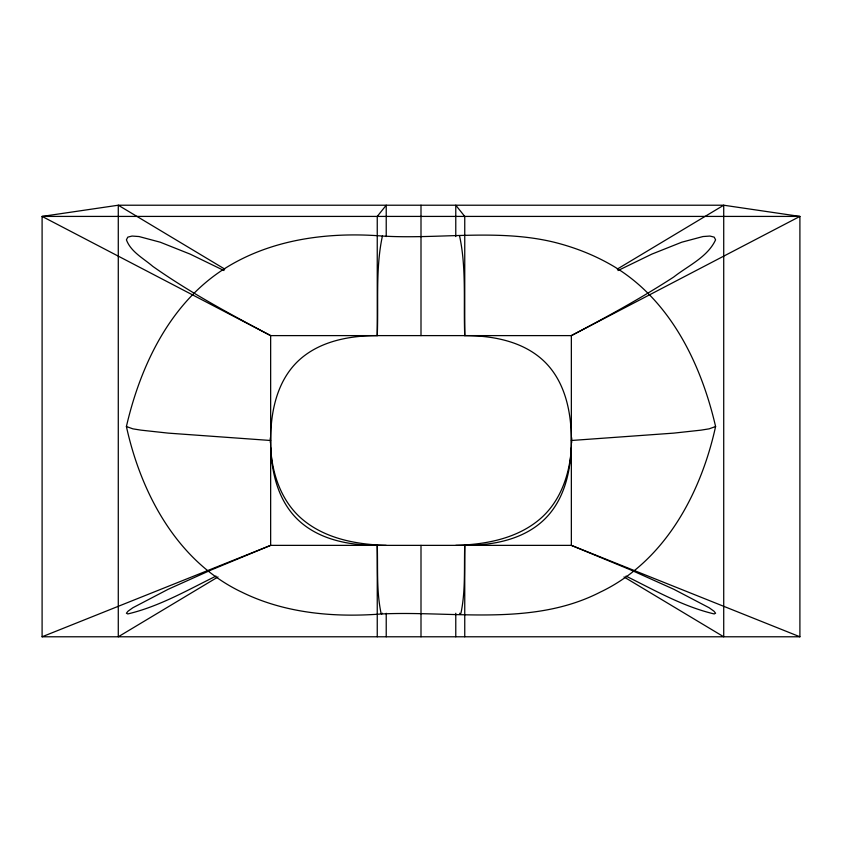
<?xml version="1.0" encoding="UTF-8"?>
<svg xmlns="http://www.w3.org/2000/svg" width="842" height="842" viewBox="0 0 842 842"><rect width="100%" height="100%" fill="white"/><g stroke="black" fill="none" stroke-linecap="round" stroke-linejoin="round"><path stroke-width="1.26" d="M382.405 613.239L381.742 613.934L381.068 613.239C376.353 591.042 377.984 567.94 377.248 545.363C348.925 545.384 318.276 539.659 297.3 519.146C276.639 498.78 270.587 468.489 270.65 440.492C270.587 412.485 276.639 382.194 297.3 361.828C318.276 341.326 348.925 335.6 377.248 335.611C378.595 302.594 375.437 268.419 382.405 236.055C439.166 239.381 497.075 228.687 553.089 241.97C574.76 247.264 595.726 255.526 614.86 267.051C670.948 301.32 701.26 364.481 715.595 426.526C700.976 493.275 665.054 560.825 601.22 591.673L600.935 591.779C533.175 626.974 454.417 610.734 381.742 613.934C334.085 617.66 284.385 613.365 241.065 591.779L240.78 591.673C176.946 560.825 141.024 493.275 126.405 426.526C140.74 364.481 171.052 301.32 227.14 267.051C273.324 238.812 329.264 231.845 382.405 236.055M459.595 236.055C466.563 268.419 463.405 302.594 464.752 335.611C493.075 335.6 523.724 341.326 544.7 361.828C565.361 382.194 571.413 412.485 571.35 440.492C571.413 468.489 565.361 498.78 544.7 519.146C523.724 539.659 493.075 545.384 464.752 545.363C464.016 567.94 465.647 591.042 460.932 613.239L460.258 613.934L459.595 613.239M571.644 442.86L571.729 437.851M571.339 447.66C569.897 473.951 560.677 501.116 540.301 518.746C517.125 538.722 485.518 544.574 455.775 545.363M715.595 426.526L709.143 428.841L700.944 430.157L673.747 433.125L571.35 440.492M617.291 269.072L723.72 205.216L799.9 216.415L799.9 636.784L42.1 636.784L42.1 216.415L118.28 205.216L723.72 205.216L723.72 636.784L624.006 576.959M217.994 576.959L118.28 636.784L118.28 205.216L224.709 269.072M216.005 576.096C187.419 590.189 159.033 606.566 127.805 613.934L126.405 613.239L128.037 611.187L132.857 607.756L168.253 589.242L210.995 570.045L270.65 545.363L571.35 545.363L799.9 636.784M617.986 270.556L651.803 254.137L681.746 242.212L702.996 236.539L709.943 236.055L714.195 237.139L715.595 239.812C707.606 257.126 688.093 265.683 673.747 277.007C640.741 298.447 606.145 317.287 571.35 335.611L270.65 335.611L42.1 216.415L799.9 216.415L571.35 335.611L571.35 545.363L631.005 570.045L673.747 589.242L709.143 607.756L713.963 611.187L715.595 613.239L714.195 613.934C682.967 606.566 654.581 590.189 625.995 576.096M42.1 636.784L270.65 545.363L270.65 335.611C230.403 314.266 190.092 292.669 152.802 266.377C143.519 258.378 130.857 251.895 126.405 239.812L127.805 237.139L132.057 236.055L139.004 236.539L160.254 242.212L190.197 254.137L224.014 270.556M386.225 545.363C356.482 544.574 324.875 538.722 301.699 518.746C281.323 501.116 272.103 473.951 270.661 447.66M270.65 440.492L168.253 433.125L141.056 430.157L132.857 428.841L126.405 426.526M270.271 437.851L270.356 442.86M464.752 335.611L464.752 216.415L455.775 205.216L455.775 236.56M464.752 545.363L464.752 636.784M455.775 613.271L455.775 636.784M421 205.216L421 335.611M421 545.363L421 636.784M386.225 236.56L386.225 205.216L377.248 216.415L377.248 335.611M386.225 613.271L386.225 636.784M377.248 545.363L377.248 636.784"/></g></svg>
